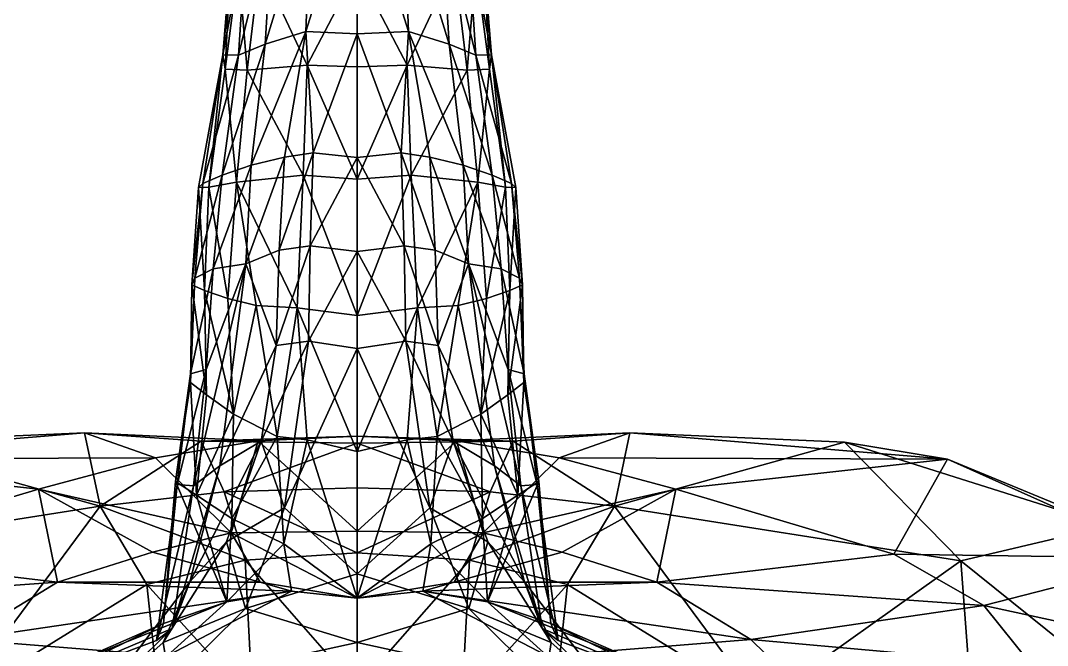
# Model space of a CAD drawing. Extents: x -1.56 to 1.56, y -5.64 to 3.99.
# Drawn here: x -0.25 to 0.512, y 3.162 to 3.625 of the extents above; entities that cross this region are included whole.
import ezdxf

# ---------------------------------------------------------------- set-up
doc = ezdxf.new("R2010")
doc.units = 0
doc.layers.add('MAMMOTH$LWO', color=1, linetype='CONTINUOUS')

msp = doc.modelspace()

# ---------------------------------------------------------------- linework, layer by layer
at = {"layer": 'MAMMOTH$LWO'}
for points in [[(-0.08488, 3.75288, 3.54767), (-0.09972, 3.59993, 3.94437), (-0.0819, 3.6945, 3.77209)], [(-0.09972, 3.59993, 3.94437), (-0.08488, 3.75288, 3.54767), (-0.09399, 3.66972, 3.75059)], [(0.09972, 3.59993, 3.94437), (0.08488, 3.75288, 3.54767), (0.0819, 3.6945, 3.77209)], [(0.08488, 3.75288, 3.54767), (0.09972, 3.59993, 3.94437), (0.09399, 3.66972, 3.75059)], [(0, 3.61558, 4.04799), (0, 3.73818, 3.77596), (-0.03803, 3.61714, 4.03384)], [(-0.03405, 3.71944, 3.80911), (-0.03803, 3.61714, 4.03384), (0, 3.73818, 3.77596)], [(0, 3.73818, 3.77596), (0, 3.61558, 4.04799), (0.03803, 3.61714, 4.03384)], [(0.03803, 3.61714, 4.03384), (0.03405, 3.71944, 3.80911), (0, 3.73818, 3.77596)], [(-0.03803, 3.61714, 4.03384), (-0.03405, 3.71944, 3.80911), (-0.06833, 3.60787, 4.01485)], [(-0.06229, 3.70515, 3.79997), (-0.06833, 3.60787, 4.01485), (-0.03405, 3.71944, 3.80911)], [(0.03405, 3.71944, 3.80911), (0.03803, 3.61714, 4.03384), (0.06833, 3.60787, 4.01485)], [(0.06833, 3.60787, 4.01485), (0.06229, 3.70515, 3.79997), (0.03405, 3.71944, 3.80911)], [(-0.06833, 3.60787, 4.01485), (-0.06229, 3.70515, 3.79997), (-0.0881, 3.59959, 3.99)], [(-0.0819, 3.6945, 3.77209), (-0.0881, 3.59959, 3.99), (-0.06229, 3.70515, 3.79997)], [(0.06229, 3.70515, 3.79997), (0.06833, 3.60787, 4.01485), (0.0881, 3.59959, 3.99)], [(0.0881, 3.59959, 3.99), (0.0819, 3.6945, 3.77209), (0.06229, 3.70515, 3.79997)], [(-0.0881, 3.59959, 3.99), (-0.0819, 3.6945, 3.77209), (-0.09972, 3.59993, 3.94437)], [(0.0819, 3.6945, 3.77209), (0.0881, 3.59959, 3.99), (0.09972, 3.59993, 3.94437)], [(-0.09809, 3.58922, 3.91467), (-0.09972, 3.59993, 3.94437), (-0.09399, 3.66972, 3.75059)], [(-0.08803, 3.66572, 3.73991), (-0.09809, 3.58922, 3.91467), (-0.09399, 3.66972, 3.75059)], [(-0.08155, 3.58857, 3.89605), (-0.09809, 3.58922, 3.91467), (-0.08803, 3.66572, 3.73991)], [(-0.0722, 3.6671, 3.72082), (-0.08155, 3.58857, 3.89605), (-0.08803, 3.66572, 3.73991)], [(-0.03711, 3.59232, 3.87419), (-0.08155, 3.58857, 3.89605), (-0.0722, 3.6671, 3.72082)], [(0, 3.66328, 3.71766), (-0.03711, 3.59232, 3.87419), (-0.0722, 3.6671, 3.72082)], [(0.03711, 3.59232, 3.87419), (0, 3.66328, 3.71766), (0.0722, 3.6671, 3.72082)], [(0.08155, 3.58857, 3.89605), (0.03711, 3.59232, 3.87419), (0.0722, 3.6671, 3.72082)], [(0.08155, 3.58857, 3.89605), (0.0722, 3.6671, 3.72082), (0.08803, 3.66572, 3.73991)], [(0.09809, 3.58922, 3.91467), (0.08155, 3.58857, 3.89605), (0.08803, 3.66572, 3.73991)], [(0.09809, 3.58922, 3.91467), (0.08803, 3.66572, 3.73991), (0.09399, 3.66972, 3.75059)], [(0.09972, 3.59993, 3.94437), (0.09809, 3.58922, 3.91467), (0.09399, 3.66972, 3.75059)], [(0, 3.59108, 3.87746), (-0.03711, 3.59232, 3.87419), (0, 3.66328, 3.71766)], [(0.03711, 3.59232, 3.87419), (0, 3.59108, 3.87746), (0, 3.66328, 3.71766)], [(-0.05383, 3.52402, 4.21014), (-0.03803, 3.61714, 4.03384), (-0.07876, 3.51807, 4.18873)], [(-0.06833, 3.60787, 4.01485), (-0.07876, 3.51807, 4.18873), (-0.03803, 3.61714, 4.03384)], [(-0.03803, 3.61714, 4.03384), (-0.05383, 3.52402, 4.21014), (-0.03261, 3.52717, 4.21954)], [(-0.03803, 3.61714, 4.03384), (-0.03261, 3.52717, 4.21954), (0, 3.61558, 4.04799)], [(0, 3.61558, 4.04799), (-0.03261, 3.52717, 4.21954), (0, 3.52378, 4.2394)], [(0.03261, 3.52717, 4.21954), (0.03803, 3.61714, 4.03384), (0, 3.61558, 4.04799)], [(0.03261, 3.52717, 4.21954), (0, 3.61558, 4.04799), (0, 3.52378, 4.2394)], [(0.05383, 3.52402, 4.21014), (0.03803, 3.61714, 4.03384), (0.03261, 3.52717, 4.21954)], [(0.03803, 3.61714, 4.03384), (0.05383, 3.52402, 4.21014), (0.07876, 3.51807, 4.18873)], [(0.07876, 3.51807, 4.18873), (0.06833, 3.60787, 4.01485), (0.03803, 3.61714, 4.03384)], [(-0.07876, 3.51807, 4.18873), (-0.06833, 3.60787, 4.01485), (-0.10022, 3.51079, 4.15782)], [(-0.0881, 3.59959, 3.99), (-0.10022, 3.51079, 4.15782), (-0.06833, 3.60787, 4.01485)], [(0.06833, 3.60787, 4.01485), (0.07876, 3.51807, 4.18873), (0.10022, 3.51079, 4.15782)], [(0.10022, 3.51079, 4.15782), (0.0881, 3.59959, 3.99), (0.06833, 3.60787, 4.01485)], [(-0.11444, 3.50462, 4.12293), (-0.09972, 3.59993, 3.94437), (-0.11765, 3.50144, 4.08945)], [(-0.11002, 3.50175, 4.06376), (-0.11765, 3.50144, 4.08945), (-0.09972, 3.59993, 3.94437)], [(-0.09972, 3.59993, 3.94437), (-0.11444, 3.50462, 4.12293), (-0.0881, 3.59959, 3.99)], [(-0.10022, 3.51079, 4.15782), (-0.0881, 3.59959, 3.99), (-0.11444, 3.50462, 4.12293)], [(-0.09809, 3.58922, 3.91467), (-0.11002, 3.50175, 4.06376), (-0.09972, 3.59993, 3.94437)], [(0.11444, 3.50462, 4.12293), (0.09972, 3.59993, 3.94437), (0.0881, 3.59959, 3.99)], [(0.0881, 3.59959, 3.99), (0.10022, 3.51079, 4.15782), (0.11444, 3.50462, 4.12293)], [(0.11002, 3.50175, 4.06376), (0.09809, 3.58922, 3.91467), (0.09972, 3.59993, 3.94437)], [(0.09972, 3.59993, 3.94437), (0.11444, 3.50462, 4.12293), (0.11765, 3.50144, 4.08945)], [(0.11765, 3.50144, 4.08945), (0.11002, 3.50175, 4.06376), (0.09972, 3.59993, 3.94437)], [(-0.03711, 3.59232, 3.87419), (-0.04012, 3.5106, 4.00709), (-0.08155, 3.58857, 3.89605)], [(0, 3.50781, 4.01467), (-0.04012, 3.5106, 4.00709), (-0.03711, 3.59232, 3.87419)], [(0, 3.59108, 3.87746), (0, 3.50781, 4.01467), (-0.03711, 3.59232, 3.87419)], [(0, 3.50781, 4.01467), (0, 3.59108, 3.87746), (0.03711, 3.59232, 3.87419)], [(0.04012, 3.5106, 4.00709), (0, 3.50781, 4.01467), (0.03711, 3.59232, 3.87419)], [(0.04012, 3.5106, 4.00709), (0.03711, 3.59232, 3.87419), (0.08155, 3.58857, 3.89605)], [(-0.08947, 3.50546, 4.03449), (-0.11002, 3.50175, 4.06376), (-0.09809, 3.58922, 3.91467)], [(-0.08155, 3.58857, 3.89605), (-0.08947, 3.50546, 4.03449), (-0.09809, 3.58922, 3.91467)], [(-0.04012, 3.5106, 4.00709), (-0.08947, 3.50546, 4.03449), (-0.08155, 3.58857, 3.89605)], [(0.08947, 3.50546, 4.03449), (0.04012, 3.5106, 4.00709), (0.08155, 3.58857, 3.89605)], [(0.08947, 3.50546, 4.03449), (0.08155, 3.58857, 3.89605), (0.09809, 3.58922, 3.91467)], [(0.11002, 3.50175, 4.06376), (0.08947, 3.50546, 4.03449), (0.09809, 3.58922, 3.91467)], [(-0.05795, 3.455, 4.3177), (-0.05383, 3.52402, 4.21014), (-0.08264, 3.44485, 4.30377)], [(-0.07876, 3.51807, 4.18873), (-0.08264, 3.44485, 4.30377), (-0.05383, 3.52402, 4.21014)], [(-0.03478, 3.45826, 4.32857), (-0.03261, 3.52717, 4.21954), (-0.05795, 3.455, 4.3177)], [(-0.05383, 3.52402, 4.21014), (-0.05795, 3.455, 4.3177), (-0.03261, 3.52717, 4.21954)], [(-0.03261, 3.52717, 4.21954), (-0.03478, 3.45826, 4.32857), (0, 3.52378, 4.2394)], [(0, 3.45399, 4.35495), (0, 3.52378, 4.2394), (-0.03478, 3.45826, 4.32857)], [(0.03478, 3.45826, 4.32857), (0.03261, 3.52717, 4.21954), (0, 3.52378, 4.2394)], [(0, 3.52378, 4.2394), (0, 3.45399, 4.35495), (0.03478, 3.45826, 4.32857)], [(0.03261, 3.52717, 4.21954), (0.03478, 3.45826, 4.32857), (0.05795, 3.455, 4.3177)], [(0.05795, 3.455, 4.3177), (0.05383, 3.52402, 4.21014), (0.03261, 3.52717, 4.21954)], [(0.05383, 3.52402, 4.21014), (0.05795, 3.455, 4.3177), (0.08264, 3.44485, 4.30377)], [(0.08264, 3.44485, 4.30377), (0.07876, 3.51807, 4.18873), (0.05383, 3.52402, 4.21014)], [(-0.08264, 3.44485, 4.30377), (-0.07876, 3.51807, 4.18873), (-0.10686, 3.44125, 4.26064)], [(-0.10022, 3.51079, 4.15782), (-0.10686, 3.44125, 4.26064), (-0.07876, 3.51807, 4.18873)], [(0.07876, 3.51807, 4.18873), (0.08264, 3.44485, 4.30377), (0.10686, 3.44125, 4.26064)], [(0.10686, 3.44125, 4.26064), (0.10022, 3.51079, 4.15782), (0.07876, 3.51807, 4.18873)], [(-0.10686, 3.44125, 4.26064), (-0.10022, 3.51079, 4.15782), (-0.12047, 3.43425, 4.2235)], [(-0.11444, 3.50462, 4.12293), (-0.12047, 3.43425, 4.2235), (-0.10022, 3.51079, 4.15782)], [(-0.04012, 3.5106, 4.00709), (-0.04465, 3.41232, 4.12167), (-0.08947, 3.50546, 4.03449)], [(0, 3.40671, 4.13813), (-0.04465, 3.41232, 4.12167), (-0.04012, 3.5106, 4.00709)], [(0, 3.50781, 4.01467), (0, 3.40671, 4.13813), (-0.04012, 3.5106, 4.00709)], [(0, 3.40671, 4.13813), (0, 3.50781, 4.01467), (0.04012, 3.5106, 4.00709)], [(0.04465, 3.41232, 4.12167), (0, 3.40671, 4.13813), (0.04012, 3.5106, 4.00709)], [(0.04465, 3.41232, 4.12167), (0.04012, 3.5106, 4.00709), (0.08947, 3.50546, 4.03449)], [(0.10022, 3.51079, 4.15782), (0.10686, 3.44125, 4.26064), (0.12047, 3.43425, 4.2235)], [(0.12047, 3.43425, 4.2235), (0.11444, 3.50462, 4.12293), (0.10022, 3.51079, 4.15782)], [(-0.12047, 3.43425, 4.2235), (-0.11444, 3.50462, 4.12293), (-0.12262, 3.42935, 4.18765)], [(-0.11765, 3.50144, 4.08945), (-0.12262, 3.42935, 4.18765), (-0.11444, 3.50462, 4.12293)], [(-0.12262, 3.42935, 4.18765), (-0.11765, 3.50144, 4.08945), (-0.11328, 3.42505, 4.16299)], [(-0.11002, 3.50175, 4.06376), (-0.11328, 3.42505, 4.16299), (-0.11765, 3.50144, 4.08945)], [(-0.11328, 3.42505, 4.16299), (-0.11002, 3.50175, 4.06376), (-0.09597, 3.41913, 4.14558)], [(-0.08947, 3.50546, 4.03449), (-0.09597, 3.41913, 4.14558), (-0.11002, 3.50175, 4.06376)], [(-0.09597, 3.41913, 4.14558), (-0.08947, 3.50546, 4.03449), (-0.075, 3.414, 4.13366)], [(-0.075, 3.414, 4.13366), (-0.08947, 3.50546, 4.03449), (-0.04465, 3.41232, 4.12167)], [(0.08947, 3.50546, 4.03449), (0.075, 3.414, 4.13366), (0.04465, 3.41232, 4.12167)], [(0.08947, 3.50546, 4.03449), (0.09597, 3.41913, 4.14558), (0.075, 3.414, 4.13366)], [(0.09597, 3.41913, 4.14558), (0.08947, 3.50546, 4.03449), (0.11002, 3.50175, 4.06376)], [(0.11002, 3.50175, 4.06376), (0.11328, 3.42505, 4.16299), (0.09597, 3.41913, 4.14558)], [(0.11328, 3.42505, 4.16299), (0.11002, 3.50175, 4.06376), (0.11765, 3.50144, 4.08945)], [(0.11765, 3.50144, 4.08945), (0.12262, 3.42935, 4.18765), (0.11328, 3.42505, 4.16299)], [(0.11444, 3.50462, 4.12293), (0.12047, 3.43425, 4.2235), (0.12262, 3.42935, 4.18765)], [(0.12262, 3.42935, 4.18765), (0.11765, 3.50144, 4.08945), (0.11444, 3.50462, 4.12293)], [(-0.06018, 3.38439, 4.40837), (-0.05795, 3.455, 4.3177), (-0.08264, 3.44485, 4.30377)], [(-0.03619, 3.38755, 4.41894), (-0.03478, 3.45826, 4.32857), (-0.06018, 3.38439, 4.40837)], [(-0.05795, 3.455, 4.3177), (-0.06018, 3.38439, 4.40837), (-0.03478, 3.45826, 4.32857)], [(-0.03478, 3.45826, 4.32857), (-0.03619, 3.38755, 4.41894), (0, 3.45399, 4.35495)], [(0, 3.38202, 4.45136), (0, 3.45399, 4.35495), (-0.03619, 3.38755, 4.41894)], [(0.03619, 3.38755, 4.41894), (0.03478, 3.45826, 4.32857), (0, 3.45399, 4.35495)], [(0, 3.45399, 4.35495), (0, 3.38202, 4.45136), (0.03619, 3.38755, 4.41894)], [(0.03478, 3.45826, 4.32857), (0.03619, 3.38755, 4.41894), (0.06018, 3.38439, 4.40837)], [(0.06018, 3.38439, 4.40837), (0.05795, 3.455, 4.3177), (0.03478, 3.45826, 4.32857)], [(0.05795, 3.455, 4.3177), (0.06018, 3.38439, 4.40837), (0.08264, 3.44485, 4.30377)], [(-0.10196, 3.29519, 4.45289), (-0.08264, 3.44485, 4.30377), (-0.12151, 3.28029, 4.41526)], [(-0.11212, 3.36665, 4.33414), (-0.12151, 3.28029, 4.41526), (-0.08264, 3.44485, 4.30377)], [(-0.10686, 3.44125, 4.26064), (-0.11212, 3.36665, 4.33414), (-0.08264, 3.44485, 4.30377)], [(-0.08264, 3.44485, 4.30377), (-0.10196, 3.29519, 4.45289), (-0.06018, 3.38439, 4.40837)], [(0.10196, 3.29519, 4.45289), (0.08264, 3.44485, 4.30377), (0.06018, 3.38439, 4.40837)], [(0.08264, 3.44485, 4.30377), (0.10196, 3.29519, 4.45289), (0.12151, 3.28029, 4.41526)], [(0.12151, 3.28029, 4.41526), (0.11212, 3.36665, 4.33414), (0.08264, 3.44485, 4.30377)], [(0.11212, 3.36665, 4.33414), (0.10686, 3.44125, 4.26064), (0.08264, 3.44485, 4.30377)], [(-0.11212, 3.36665, 4.33414), (-0.10686, 3.44125, 4.26064), (-0.12382, 3.36334, 4.30759)], [(-0.12047, 3.43425, 4.2235), (-0.12382, 3.36334, 4.30759), (-0.10686, 3.44125, 4.26064)], [(0.10686, 3.44125, 4.26064), (0.11212, 3.36665, 4.33414), (0.12382, 3.36334, 4.30759)], [(0.12382, 3.36334, 4.30759), (0.12047, 3.43425, 4.2235), (0.10686, 3.44125, 4.26064)], [(-0.12382, 3.36334, 4.30759), (-0.12047, 3.43425, 4.2235), (-0.12366, 3.35698, 4.27034)], [(-0.12262, 3.42935, 4.18765), (-0.12366, 3.35698, 4.27034), (-0.12047, 3.43425, 4.2235)], [(-0.12366, 3.35698, 4.27034), (-0.12262, 3.42935, 4.18765), (-0.11177, 3.3477, 4.24661)], [(-0.11328, 3.42505, 4.16299), (-0.11177, 3.3477, 4.24661), (-0.12262, 3.42935, 4.18765)], [(0.12262, 3.42935, 4.18765), (0.12366, 3.35698, 4.27034), (0.11177, 3.3477, 4.24661)], [(0.11177, 3.3477, 4.24661), (0.11328, 3.42505, 4.16299), (0.12262, 3.42935, 4.18765)], [(0.12047, 3.43425, 4.2235), (0.12382, 3.36334, 4.30759), (0.12366, 3.35698, 4.27034)], [(0.12366, 3.35698, 4.27034), (0.12262, 3.42935, 4.18765), (0.12047, 3.43425, 4.2235)], [(-0.11177, 3.3477, 4.24661), (-0.11328, 3.42505, 4.16299), (-0.09181, 3.33348, 4.23297)], [(-0.09597, 3.41913, 4.14558), (-0.09181, 3.33348, 4.23297), (-0.11328, 3.42505, 4.16299)], [(0.11328, 3.42505, 4.16299), (0.11177, 3.3477, 4.24661), (0.09181, 3.33348, 4.23297)], [(0.09181, 3.33348, 4.23297), (0.09597, 3.41913, 4.14558), (0.11328, 3.42505, 4.16299)], [(-0.09597, 3.41913, 4.14558), (-0.075, 3.414, 4.13366), (-0.09181, 3.33348, 4.23297)], [(0.075, 3.414, 4.13366), (0.09597, 3.41913, 4.14558), (0.09181, 3.33348, 4.23297)], [(-0.075, 3.414, 4.13366), (-0.05927, 3.31689, 4.22077), (-0.09181, 3.33348, 4.23297)], [(-0.04465, 3.41232, 4.12167), (-0.05927, 3.31689, 4.22077), (-0.075, 3.414, 4.13366)], [(-0.03706, 3.31442, 4.21888), (-0.05927, 3.31689, 4.22077), (-0.04465, 3.41232, 4.12167)], [(0, 3.40671, 4.13813), (0, 3.30584, 4.24667), (-0.04465, 3.41232, 4.12167)], [(0, 3.30584, 4.24667), (-0.03706, 3.31442, 4.21888), (-0.04465, 3.41232, 4.12167)], [(0, 3.30584, 4.24667), (0, 3.40671, 4.13813), (0.04465, 3.41232, 4.12167)], [(0.03706, 3.31442, 4.21888), (0, 3.30584, 4.24667), (0.04465, 3.41232, 4.12167)], [(0.05927, 3.31689, 4.22077), (0.03706, 3.31442, 4.21888), (0.04465, 3.41232, 4.12167)], [(0.05927, 3.31689, 4.22077), (0.04465, 3.41232, 4.12167), (0.075, 3.414, 4.13366)], [(0.05927, 3.31689, 4.22077), (0.075, 3.414, 4.13366), (0.09181, 3.33348, 4.23297)], [(-0.07129, 3.31348, 4.48241), (-0.06018, 3.38439, 4.40837), (-0.10196, 3.29519, 4.45289)], [(-0.05394, 3.26395, 4.55155), (-0.03619, 3.38755, 4.41894), (-0.07129, 3.31348, 4.48241)], [(-0.06018, 3.38439, 4.40837), (-0.07129, 3.31348, 4.48241), (-0.03619, 3.38755, 4.41894)], [(-0.03619, 3.38755, 4.41894), (-0.05394, 3.26395, 4.55155), (0, 3.38202, 4.45136)], [(0.05394, 3.26395, 4.55155), (0.03619, 3.38755, 4.41894), (0, 3.38202, 4.45136)], [(0.03619, 3.38755, 4.41894), (0.05394, 3.26395, 4.55155), (0.07129, 3.31348, 4.48241)], [(0.07129, 3.31348, 4.48241), (0.06018, 3.38439, 4.40837), (0.03619, 3.38755, 4.41894)], [(0.06018, 3.38439, 4.40837), (0.07129, 3.31348, 4.48241), (0.10196, 3.29519, 4.45289)], [(0, 3.21511, 4.64691), (0, 3.38202, 4.45136), (-0.05394, 3.26395, 4.55155)], [(0, 3.38202, 4.45136), (0, 3.21511, 4.64691), (0.05394, 3.26395, 4.55155)], [(-0.13355, 3.28125, 4.37579), (-0.12382, 3.36334, 4.30759), (-0.13487, 3.28353, 4.33844)], [(-0.12366, 3.35698, 4.27034), (-0.13487, 3.28353, 4.33844), (-0.12382, 3.36334, 4.30759)], [(-0.12151, 3.28029, 4.41526), (-0.11212, 3.36665, 4.33414), (-0.13355, 3.28125, 4.37579)], [(-0.12382, 3.36334, 4.30759), (-0.13355, 3.28125, 4.37579), (-0.11212, 3.36665, 4.33414)], [(0.11212, 3.36665, 4.33414), (0.12151, 3.28029, 4.41526), (0.13355, 3.28125, 4.37579)], [(0.13355, 3.28125, 4.37579), (0.12382, 3.36334, 4.30759), (0.11212, 3.36665, 4.33414)], [(0.13487, 3.28353, 4.33844), (0.12366, 3.35698, 4.27034), (0.12382, 3.36334, 4.30759)], [(0.12382, 3.36334, 4.30759), (0.13355, 3.28125, 4.37579), (0.13487, 3.28353, 4.33844)], [(-0.13487, 3.28353, 4.33844), (-0.12366, 3.35698, 4.27034), (-0.11928, 3.27328, 4.31256)], [(-0.11177, 3.3477, 4.24661), (-0.11928, 3.27328, 4.31256), (-0.12366, 3.35698, 4.27034)], [(0.11928, 3.27328, 4.31256), (0.11177, 3.3477, 4.24661), (0.12366, 3.35698, 4.27034)], [(0.12366, 3.35698, 4.27034), (0.13487, 3.28353, 4.33844), (0.11928, 3.27328, 4.31256)], [(-0.11177, 3.3477, 4.24661), (-0.09181, 3.33348, 4.23297), (-0.11928, 3.27328, 4.31256)], [(0.09181, 3.33348, 4.23297), (0.11177, 3.3477, 4.24661), (0.11928, 3.27328, 4.31256)], [(-0.09181, 3.33348, 4.23297), (-0.09291, 3.25613, 4.29746), (-0.11928, 3.27328, 4.31256)], [(-0.09181, 3.33348, 4.23297), (-0.05927, 3.31689, 4.22077), (-0.09291, 3.25613, 4.29746)], [(0.05927, 3.31689, 4.22077), (0.09181, 3.33348, 4.23297), (0.09291, 3.25613, 4.29746)], [(0.09291, 3.25613, 4.29746), (0.09181, 3.33348, 4.23297), (0.11928, 3.27328, 4.31256)], [(-0.20244, 3.31948, 3.4114), (-0.43796, 3.29999, 3.5799), (-0.14976, 3.30101, 3.70324)], [(-0.43796, 3.29999, 3.5799), (-0.20244, 3.31948, 3.4114), (-0.36159, 3.31261, 3.28443)], [(-0.36159, 3.31261, 3.28443), (-0.20244, 3.31948, 3.4114), (-0.19084, 3.26519, 2.97356)], [(-0.11573, 3.31346, 3.24468), (-0.20244, 3.31948, 3.4114), (-0.07358, 3.31357, 3.68049)], [(-0.20244, 3.31948, 3.4114), (-0.14976, 3.30101, 3.70324), (-0.07358, 3.31357, 3.68049)], [(-0.19084, 3.26519, 2.97356), (-0.20244, 3.31948, 3.4114), (-0.11573, 3.31346, 3.24468)], [(0, 3.31198, 3.2161), (-0.11573, 3.31346, 3.24468), (0, 3.31706, 3.675)], [(-0.11573, 3.31346, 3.24468), (-0.07358, 3.31357, 3.68049), (0, 3.31706, 3.675)], [(-0.05927, 3.31689, 4.22077), (-0.05456, 3.23731, 4.28657), (-0.09291, 3.25613, 4.29746)], [(0, 3.31706, 3.675), (-0.07358, 3.31357, 3.68049), (0, 3.2467, 3.99206)], [(-0.03706, 3.31442, 4.21888), (-0.05456, 3.23731, 4.28657), (-0.05927, 3.31689, 4.22077)], [(0.07358, 3.31357, 3.68049), (0, 3.31706, 3.675), (0, 3.2467, 3.99206)], [(0.11573, 3.31346, 3.24468), (0, 3.31198, 3.2161), (0, 3.31706, 3.675)], [(0.07358, 3.31357, 3.68049), (0.11573, 3.31346, 3.24468), (0, 3.31706, 3.675)], [(0.05456, 3.23731, 4.28657), (0.03706, 3.31442, 4.21888), (0.05927, 3.31689, 4.22077)], [(0.05456, 3.23731, 4.28657), (0.05927, 3.31689, 4.22077), (0.09291, 3.25613, 4.29746)], [(0.20244, 3.31948, 3.4114), (0.11573, 3.31346, 3.24468), (0.07358, 3.31357, 3.68049)], [(0.14976, 3.30101, 3.70324), (0.20244, 3.31948, 3.4114), (0.07358, 3.31357, 3.68049)], [(0.20244, 3.31948, 3.4114), (0.19084, 3.26519, 2.97356), (0.11573, 3.31346, 3.24468)], [(0.43796, 3.29999, 3.5799), (0.20244, 3.31948, 3.4114), (0.14976, 3.30101, 3.70324)], [(0.20244, 3.31948, 3.4114), (0.36159, 3.31261, 3.28443), (0.19084, 3.26519, 2.97356)], [(0.20244, 3.31948, 3.4114), (0.43796, 3.29999, 3.5799), (0.36159, 3.31261, 3.28443)], [(-0.36159, 3.31261, 3.28443), (-0.19084, 3.26519, 2.97356), (-0.44783, 3.22459, 3.05083)], [(-0.09876, 3.2758, 2.97537), (-0.19084, 3.26519, 2.97356), (-0.11573, 3.31346, 3.24468)], [(-0.07358, 3.31357, 3.68049), (-0.14976, 3.30101, 3.70324), (-0.09342, 3.24543, 3.99893)], [(-0.09693, 3.23882, 4.54021), (-0.07129, 3.31348, 4.48241), (-0.12415, 3.20901, 4.50878)], [(-0.10196, 3.29519, 4.45289), (-0.12415, 3.20901, 4.50878), (-0.07129, 3.31348, 4.48241)], [(-0.09876, 3.2758, 2.97537), (-0.11573, 3.31346, 3.24468), (0, 3.31198, 3.2161)], [(0, 3.27888, 2.97907), (-0.09876, 3.2758, 2.97537), (0, 3.31198, 3.2161)], [(-0.07129, 3.31348, 4.48241), (-0.09693, 3.23882, 4.54021), (-0.05394, 3.26395, 4.55155)], [(-0.07358, 3.31357, 3.68049), (-0.09342, 3.24543, 3.99893), (0, 3.2467, 3.99206)], [(-0.05456, 3.23731, 4.28657), (-0.03706, 3.31442, 4.21888), (0, 3.19696, 4.35352)], [(0, 3.30584, 4.24667), (0, 3.19696, 4.35352), (-0.03706, 3.31442, 4.21888)], [(0.03706, 3.31442, 4.21888), (0.05456, 3.23731, 4.28657), (0, 3.19696, 4.35352)], [(0, 3.19696, 4.35352), (0, 3.30584, 4.24667), (0.03706, 3.31442, 4.21888)], [(0.09342, 3.24543, 3.99893), (0.07358, 3.31357, 3.68049), (0, 3.2467, 3.99206)], [(0.11573, 3.31346, 3.24468), (0.09876, 3.2758, 2.97537), (0, 3.31198, 3.2161)], [(0.09876, 3.2758, 2.97537), (0, 3.27888, 2.97907), (0, 3.31198, 3.2161)], [(0.09693, 3.23882, 4.54021), (0.07129, 3.31348, 4.48241), (0.05394, 3.26395, 4.55155)], [(0.07129, 3.31348, 4.48241), (0.09693, 3.23882, 4.54021), (0.12415, 3.20901, 4.50878)], [(0.12415, 3.20901, 4.50878), (0.10196, 3.29519, 4.45289), (0.07129, 3.31348, 4.48241)], [(0.14976, 3.30101, 3.70324), (0.07358, 3.31357, 3.68049), (0.09342, 3.24543, 3.99893)], [(0.19084, 3.26519, 2.97356), (0.09876, 3.2758, 2.97537), (0.11573, 3.31346, 3.24468)], [(0.19084, 3.26519, 2.97356), (0.36159, 3.31261, 3.28443), (0.44783, 3.22459, 3.05083)], [(0.55804, 3.25065, 3.32331), (0.44783, 3.22459, 3.05083), (0.36159, 3.31261, 3.28443)], [(0.36159, 3.31261, 3.28443), (0.43796, 3.29999, 3.5799), (0.55804, 3.25065, 3.32331)], [(-0.23641, 3.27784, 3.75899), (-0.14976, 3.30101, 3.70324), (-0.43796, 3.29999, 3.5799)], [(-0.39828, 3.22962, 3.94927), (-0.23641, 3.27784, 3.75899), (-0.43796, 3.29999, 3.5799)], [(-0.14976, 3.30101, 3.70324), (-0.23641, 3.27784, 3.75899), (-0.09342, 3.24543, 3.99893)], [(0.23641, 3.27784, 3.75899), (0.14976, 3.30101, 3.70324), (0.09342, 3.24543, 3.99893)], [(0.14976, 3.30101, 3.70324), (0.23641, 3.27784, 3.75899), (0.43796, 3.29999, 3.5799)], [(0.23641, 3.27784, 3.75899), (0.39828, 3.22962, 3.94927), (0.43796, 3.29999, 3.5799)], [(0.60205, 3.22653, 3.86758), (0.43796, 3.29999, 3.5799), (0.39828, 3.22962, 3.94927)], [(0.55804, 3.25065, 3.32331), (0.43796, 3.29999, 3.5799), (0.60205, 3.22653, 3.86758)], [(-0.12415, 3.20901, 4.50878), (-0.10196, 3.29519, 4.45289), (-0.13733, 3.17442, 4.46907)], [(-0.12151, 3.28029, 4.41526), (-0.13733, 3.17442, 4.46907), (-0.10196, 3.29519, 4.45289)], [(0.10196, 3.29519, 4.45289), (0.12415, 3.20901, 4.50878), (0.13733, 3.17442, 4.46907)], [(0.13733, 3.17442, 4.46907), (0.12151, 3.28029, 4.41526), (0.10196, 3.29519, 4.45289)], [(-0.23641, 3.27784, 3.75899), (-0.39828, 3.22962, 3.94927), (-0.22246, 3.20883, 4.09772)], [(-0.22246, 3.20883, 4.09772), (-0.152, 3.23119, 4.0261), (-0.23641, 3.27784, 3.75899)], [(-0.152, 3.23119, 4.0261), (-0.09342, 3.24543, 3.99893), (-0.23641, 3.27784, 3.75899)], [(-0.13355, 3.28125, 4.37579), (-0.14905, 3.16566, 4.42846), (-0.12151, 3.28029, 4.41526)], [(-0.14905, 3.16566, 4.42846), (-0.13355, 3.28125, 4.37579), (-0.14365, 3.1782, 4.3771)], [(-0.13733, 3.17442, 4.46907), (-0.12151, 3.28029, 4.41526), (-0.14905, 3.16566, 4.42846)], [(-0.14365, 3.1782, 4.3771), (-0.13487, 3.28353, 4.33844), (-0.09672, 3.19429, 4.32412)], [(-0.13487, 3.28353, 4.33844), (-0.14365, 3.1782, 4.3771), (-0.13355, 3.28125, 4.37579)], [(-0.11928, 3.27328, 4.31256), (-0.09672, 3.19429, 4.32412), (-0.13487, 3.28353, 4.33844)], [(0, 3.27888, 2.97907), (0, 3.23047, 2.80873), (-0.09876, 3.2758, 2.97537)], [(0, 3.23047, 2.80873), (0, 3.27888, 2.97907), (0.09876, 3.2758, 2.97537)], [(0.09342, 3.24543, 3.99893), (0.152, 3.23119, 4.0261), (0.23641, 3.27784, 3.75899)], [(0.13487, 3.28353, 4.33844), (0.14365, 3.1782, 4.3771), (0.09672, 3.19429, 4.32412)], [(0.09672, 3.19429, 4.32412), (0.11928, 3.27328, 4.31256), (0.13487, 3.28353, 4.33844)], [(0.14905, 3.16566, 4.42846), (0.13355, 3.28125, 4.37579), (0.12151, 3.28029, 4.41526)], [(0.12151, 3.28029, 4.41526), (0.13733, 3.17442, 4.46907), (0.14905, 3.16566, 4.42846)], [(0.14365, 3.1782, 4.3771), (0.13487, 3.28353, 4.33844), (0.13355, 3.28125, 4.37579)], [(0.13355, 3.28125, 4.37579), (0.14905, 3.16566, 4.42846), (0.14365, 3.1782, 4.3771)], [(0.152, 3.23119, 4.0261), (0.22246, 3.20883, 4.09772), (0.23641, 3.27784, 3.75899)], [(0.39828, 3.22962, 3.94927), (0.23641, 3.27784, 3.75899), (0.22246, 3.20883, 4.09772)], [(-0.09876, 3.2758, 2.97537), (-0.08325, 3.22505, 2.79883), (-0.19084, 3.26519, 2.97356)], [(-0.11928, 3.27328, 4.31256), (-0.09291, 3.25613, 4.29746), (-0.09672, 3.19429, 4.32412)], [(-0.08325, 3.22505, 2.79883), (-0.09876, 3.2758, 2.97537), (0, 3.23047, 2.80873)], [(0.09876, 3.2758, 2.97537), (0.08325, 3.22505, 2.79883), (0, 3.23047, 2.80873)], [(0.08325, 3.22505, 2.79883), (0.09876, 3.2758, 2.97537), (0.19084, 3.26519, 2.97356)], [(0.09291, 3.25613, 4.29746), (0.11928, 3.27328, 4.31256), (0.09672, 3.19429, 4.32412)], [(-0.29932, 3.11874, 2.76516), (-0.44783, 3.22459, 3.05083), (-0.19084, 3.26519, 2.97356)], [(-0.15603, 3.2071, 2.77985), (-0.29932, 3.11874, 2.76516), (-0.19084, 3.26519, 2.97356)], [(-0.15603, 3.2071, 2.77985), (-0.19084, 3.26519, 2.97356), (-0.08325, 3.22505, 2.79883)], [(-0.05394, 3.26395, 4.55155), (-0.09693, 3.23882, 4.54021), (-0.08288, 3.18941, 4.59893)], [(-0.05394, 3.26395, 4.55155), (-0.08288, 3.18941, 4.59893), (0, 3.21511, 4.64691)], [(0.08288, 3.18941, 4.59893), (0.05394, 3.26395, 4.55155), (0, 3.21511, 4.64691)], [(0.09693, 3.23882, 4.54021), (0.05394, 3.26395, 4.55155), (0.08288, 3.18941, 4.59893)], [(0.19084, 3.26519, 2.97356), (0.15603, 3.2071, 2.77985), (0.08325, 3.22505, 2.79883)], [(0.29932, 3.11874, 2.76516), (0.15603, 3.2071, 2.77985), (0.19084, 3.26519, 2.97356)], [(0.44783, 3.22459, 3.05083), (0.29932, 3.11874, 2.76516), (0.19084, 3.26519, 2.97356)], [(-0.09291, 3.25613, 4.29746), (-0.05456, 3.23731, 4.28657), (-0.09672, 3.19429, 4.32412)], [(0.05456, 3.23731, 4.28657), (0.09291, 3.25613, 4.29746), (0.09672, 3.19429, 4.32412)], [(0, 3.2467, 3.99206), (-0.09342, 3.24543, 3.99893), (0, 3.19696, 4.35352)], [(0.09342, 3.24543, 3.99893), (0, 3.2467, 3.99206), (0, 3.19696, 4.35352)], [(0.44783, 3.22459, 3.05083), (0.55804, 3.25065, 3.32331), (0.63842, 3.07167, 2.98881)], [(-0.09342, 3.24543, 3.99893), (-0.152, 3.23119, 4.0261), (-0.07206, 3.20876, 4.1989)], [(-0.09693, 3.23882, 4.54021), (-0.12415, 3.20901, 4.50878), (-0.14392, 3.16413, 4.57739)], [(-0.09693, 3.23882, 4.54021), (-0.14392, 3.16413, 4.57739), (-0.08288, 3.18941, 4.59893)], [(-0.09342, 3.24543, 3.99893), (-0.07206, 3.20876, 4.1989), (0, 3.19696, 4.35352)], [(0.07206, 3.20876, 4.1989), (0.09342, 3.24543, 3.99893), (0, 3.19696, 4.35352)], [(0.152, 3.23119, 4.0261), (0.09342, 3.24543, 3.99893), (0.07206, 3.20876, 4.1989)], [(0.14392, 3.16413, 4.57739), (0.09693, 3.23882, 4.54021), (0.08288, 3.18941, 4.59893)], [(0.12415, 3.20901, 4.50878), (0.09693, 3.23882, 4.54021), (0.14392, 3.16413, 4.57739)], [(-0.152, 3.23119, 4.0261), (-0.22246, 3.20883, 4.09772), (-0.07206, 3.20876, 4.1989)], [(-0.05456, 3.23731, 4.28657), (-0.04874, 3.20205, 4.3133), (-0.09672, 3.19429, 4.32412)], [(0, 3.19696, 4.35352), (-0.04874, 3.20205, 4.3133), (-0.05456, 3.23731, 4.28657)], [(0.04874, 3.20205, 4.3133), (0, 3.19696, 4.35352), (0.05456, 3.23731, 4.28657)], [(0.04874, 3.20205, 4.3133), (0.05456, 3.23731, 4.28657), (0.09672, 3.19429, 4.32412)], [(0.22246, 3.20883, 4.09772), (0.152, 3.23119, 4.0261), (0.07206, 3.20876, 4.1989)], [(-0.39828, 3.22962, 3.94927), (-0.46491, 3.19149, 4.05933), (-0.22246, 3.20883, 4.09772)], [(-0.08325, 3.22505, 2.79883), (-0.0777, 3.12034, 2.65236), (-0.15603, 3.2071, 2.77985)], [(0, 3.23047, 2.80873), (0, 3.13016, 2.66725), (-0.08325, 3.22505, 2.79883)], [(-0.0777, 3.12034, 2.65236), (-0.08325, 3.22505, 2.79883), (0, 3.13016, 2.66725)], [(0, 3.13016, 2.66725), (0, 3.23047, 2.80873), (0.08325, 3.22505, 2.79883)], [(0.08325, 3.22505, 2.79883), (0.0777, 3.12034, 2.65236), (0, 3.13016, 2.66725)], [(0.0777, 3.12034, 2.65236), (0.08325, 3.22505, 2.79883), (0.15603, 3.2071, 2.77985)], [(0.46491, 3.19149, 4.05933), (0.39828, 3.22962, 3.94927), (0.22246, 3.20883, 4.09772)], [(0.29932, 3.11874, 2.76516), (0.44783, 3.22459, 3.05083), (0.46416, 3.00674, 2.75911)], [(0.39828, 3.22962, 3.94927), (0.46491, 3.19149, 4.05933), (0.60205, 3.22653, 3.86758)], [(0.63842, 3.07167, 2.98881), (0.46416, 3.00674, 2.75911), (0.44783, 3.22459, 3.05083)], [(0.60205, 3.22653, 3.86758), (0.46491, 3.19149, 4.05933), (0.6409, 3.15356, 4.03468)], [(-0.29222, 3.16632, 4.2041), (-0.22246, 3.20883, 4.09772), (-0.46491, 3.19149, 4.05933)], [(-0.22246, 3.20883, 4.09772), (-0.29222, 3.16632, 4.2041), (-0.04874, 3.20205, 4.3133)], [(-0.04874, 3.20205, 4.3133), (-0.07206, 3.20876, 4.1989), (-0.22246, 3.20883, 4.09772)], [(-0.12415, 3.20901, 4.50878), (-0.18961, 3.12364, 4.52095), (-0.14392, 3.16413, 4.57739)], [(-0.12415, 3.20901, 4.50878), (-0.13733, 3.17442, 4.46907), (-0.18961, 3.12364, 4.52095)], [(0, 3.21511, 4.64691), (-0.08288, 3.18941, 4.59893), (0, 3.16398, 4.69489)], [(-0.07206, 3.20876, 4.1989), (-0.04874, 3.20205, 4.3133), (0, 3.19696, 4.35352)], [(0.08288, 3.18941, 4.59893), (0, 3.21511, 4.64691), (0, 3.16398, 4.69489)], [(0.04874, 3.20205, 4.3133), (0.07206, 3.20876, 4.1989), (0, 3.19696, 4.35352)], [(0.29222, 3.16632, 4.2041), (0.22246, 3.20883, 4.09772), (0.04874, 3.20205, 4.3133)], [(0.07206, 3.20876, 4.1989), (0.04874, 3.20205, 4.3133), (0.22246, 3.20883, 4.09772)], [(0.18961, 3.12364, 4.52095), (0.12415, 3.20901, 4.50878), (0.14392, 3.16413, 4.57739)], [(0.13733, 3.17442, 4.46907), (0.12415, 3.20901, 4.50878), (0.18961, 3.12364, 4.52095)], [(0.22246, 3.20883, 4.09772), (0.29222, 3.16632, 4.2041), (0.46491, 3.19149, 4.05933)], [(-0.15603, 3.2071, 2.77985), (-0.14346, 3.08993, 2.61982), (-0.29932, 3.11874, 2.76516)], [(-0.04874, 3.20205, 4.3133), (-0.29222, 3.16632, 4.2041), (-0.14091, 3.15423, 4.31029)], [(-0.14346, 3.08993, 2.61982), (-0.15603, 3.2071, 2.77985), (-0.0777, 3.12034, 2.65236)], [(-0.04874, 3.20205, 4.3133), (-0.14091, 3.15423, 4.31029), (-0.09672, 3.19429, 4.32412)], [(0.29222, 3.16632, 4.2041), (0.04874, 3.20205, 4.3133), (0.14091, 3.15423, 4.31029)], [(0.14091, 3.15423, 4.31029), (0.04874, 3.20205, 4.3133), (0.09672, 3.19429, 4.32412)], [(0.15603, 3.2071, 2.77985), (0.14346, 3.08993, 2.61982), (0.0777, 3.12034, 2.65236)], [(0.14346, 3.08993, 2.61982), (0.15603, 3.2071, 2.77985), (0.29932, 3.11874, 2.76516)], [(-0.09672, 3.19429, 4.32412), (-0.21614, 3.1466, 4.3674), (-0.14365, 3.1782, 4.3771)], [(-0.21614, 3.1466, 4.3674), (-0.09672, 3.19429, 4.32412), (-0.14091, 3.15423, 4.31029)], [(0.21614, 3.1466, 4.3674), (0.09672, 3.19429, 4.32412), (0.14365, 3.1782, 4.3771)], [(0.09672, 3.19429, 4.32412), (0.21614, 3.1466, 4.3674), (0.14091, 3.15423, 4.31029)], [(-0.08288, 3.18941, 4.59893), (-0.14392, 3.16413, 4.57739), (-0.13914, 3.13372, 4.63645)], [(-0.08288, 3.18941, 4.59893), (-0.13914, 3.13372, 4.63645), (0, 3.16398, 4.69489)], [(0.13914, 3.13372, 4.63645), (0.08288, 3.18941, 4.59893), (0, 3.16398, 4.69489)], [(0.14392, 3.16413, 4.57739), (0.08288, 3.18941, 4.59893), (0.13914, 3.13372, 4.63645)], [(0.46491, 3.19149, 4.05933), (0.29222, 3.16632, 4.2041), (0.50046, 3.14741, 4.16554)], [(0.46491, 3.19149, 4.05933), (0.50046, 3.14741, 4.16554), (0.6409, 3.15356, 4.03468)], [(-0.23474, 3.13318, 4.4387), (-0.14365, 3.1782, 4.3771), (-0.21614, 3.1466, 4.3674)], [(-0.14365, 3.1782, 4.3771), (-0.23474, 3.13318, 4.4387), (-0.14905, 3.16566, 4.42846)], [(0.14365, 3.1782, 4.3771), (0.23474, 3.13318, 4.4387), (0.21614, 3.1466, 4.3674)], [(0.23474, 3.13318, 4.4387), (0.14365, 3.1782, 4.3771), (0.14905, 3.16566, 4.42846)], [(-0.18961, 3.12364, 4.52095), (-0.13733, 3.17442, 4.46907), (-0.23474, 3.13318, 4.4387)], [(-0.14905, 3.16566, 4.42846), (-0.23474, 3.13318, 4.4387), (-0.13733, 3.17442, 4.46907)], [(0.13733, 3.17442, 4.46907), (0.18961, 3.12364, 4.52095), (0.23474, 3.13318, 4.4387)], [(0.23474, 3.13318, 4.4387), (0.14905, 3.16566, 4.42846), (0.13733, 3.17442, 4.46907)], [(-0.34626, 3.11333, 4.33301), (-0.14091, 3.15423, 4.31029), (-0.29222, 3.16632, 4.2041)], [(-0.14392, 3.16413, 4.57739), (-0.18961, 3.12364, 4.52095), (-0.13914, 3.13372, 4.63645)], [(0, 3.16398, 4.69489), (-0.13914, 3.13372, 4.63645), (0, 3.03653, 4.78738)], [(0.13914, 3.13372, 4.63645), (0, 3.16398, 4.69489), (0, 3.03653, 4.78738)], [(0.18961, 3.12364, 4.52095), (0.14392, 3.16413, 4.57739), (0.13914, 3.13372, 4.63645)], [(0.14091, 3.15423, 4.31029), (0.34626, 3.11333, 4.33301), (0.29222, 3.16632, 4.2041)], [(0.29222, 3.16632, 4.2041), (0.34626, 3.11333, 4.33301), (0.50046, 3.14741, 4.16554)]]:
    msp.add_3dface(points, dxfattribs=at)

doc.saveas('drawing.dxf')
